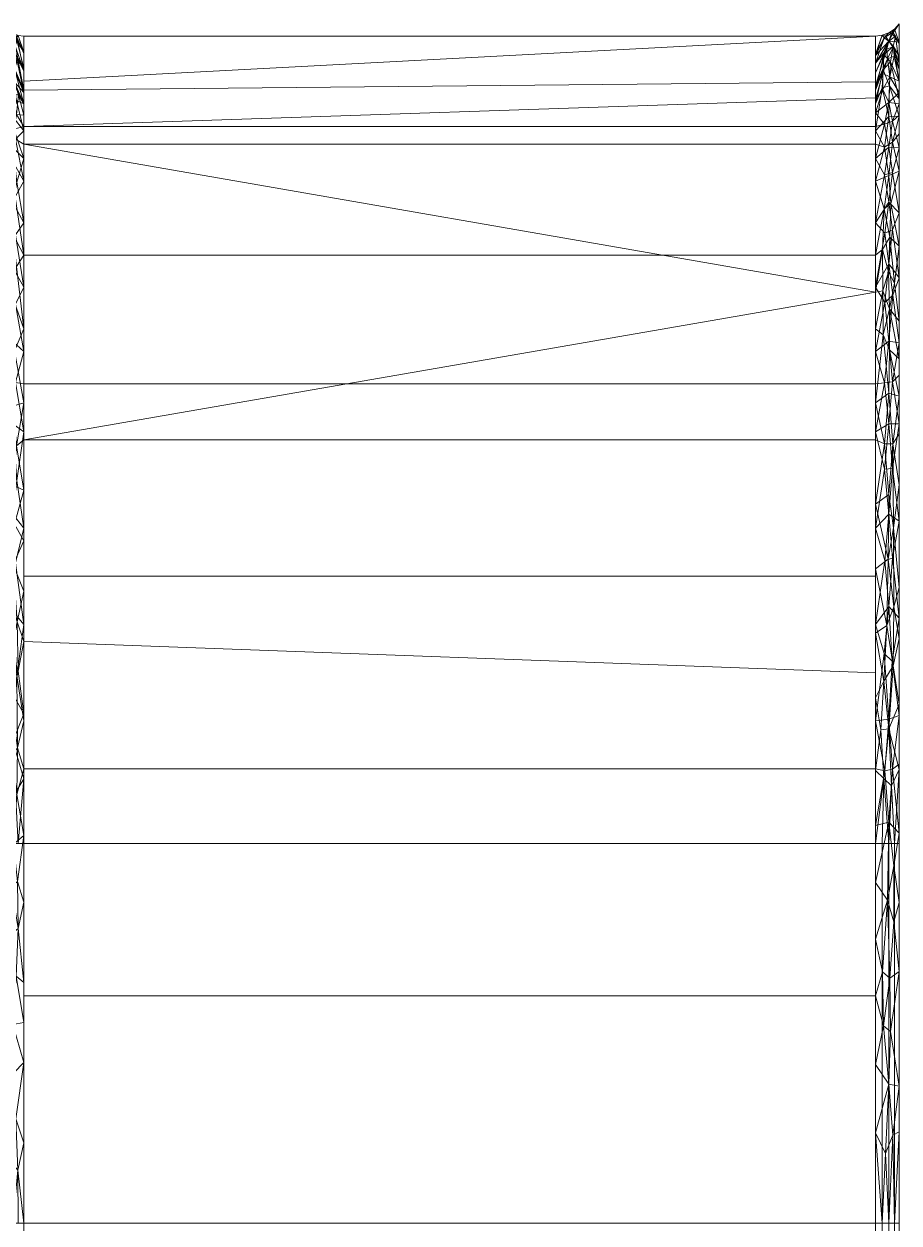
# Model space of a CAD drawing. Header units: millimetres. Extents: x 0 to 2179, y -898 to 6.
# Drawn here: x 31.9 to 78, y -58.8 to 4.4 of the extents above; entities that cross this region are included whole.
import ezdxf

# ---------------------------------------------------------------- set-up
doc = ezdxf.new("R2010")
doc.units = ezdxf.units.MM
doc.layers.add('I-FURN', color=7, linetype='Continuous', lineweight=5)

# ---------------------------------------------------------------- blocks, each defined once
blk = doc.blocks.new('FamilyGeomCombination_1076809-_3D_')
at = {"layer": 'I-FURN', "color": 253, "true_color": 0xa79f92}
mesh = blk.add_polyface(dxfattribs=at)
corners = [(31.862, -38.774, 159.64), (31.559, -38.774, 159.601), (31.276, -38.774, 159.488), (31.03, -38.774, 159.307), (30.838, -38.774, 159.071), (30.838, -17.217, 164.847), (30.838, -1.436, 180.627), (30.838, 4.34, 202.184), (31.03, 4.103, 202.184), (31.276, 3.923, 202.184), (31.559, 3.809, 202.184), (31.862, 3.771, 202.184), (31.862, -1.929, 180.912), (31.862, -17.502, 165.339), (30.838, -24.933, 162.779), (31.862, -28.138, 162.489), (31.862, -31.945, 161.469), (30.838, 0.631, 188.344), (31.862, 0.921, 191.548), (31.862, -0.504, 186.23), (30.838, -31.854, 160.925), (30.838, 2.485, 195.264), (31.862, 1.941, 195.355), (31.862, -35.359, 160.554), (30.838, 3.413, 198.724), (30.838, -35.314, 159.998), (31.862, 2.856, 198.77), (31.862, -9.715, 173.126), (30.838, -9.327, 172.737), (30.838, -5.382, 176.682), (31.276, -33.406, 159.827), (31.414, -36.088, 159.638), (31.276, 3.584, 196.816), (31.147, 3.92, 199.489), (31.214, -28.561, 160.689), (31.862, -22.82, 163.914), (31.214, 2.721, 191.971), (31.088, -35.609, 159.475), (31.485, 3.714, 199.036), (31.276, -0.481, 183.3), (31.862, -5.822, 177.019), (31.276, -19.89, 163.891), (31.276, -2.834, 179.134), (31.276, -6.673, 174.032), (31.276, -15.724, 166.244), (30.838, -13.272, 168.792), (31.862, -13.608, 169.233), (31.276, -10.024, 170.618), (31.295, 1.301, 187.484), (31.295, -24.073, 162.109), (31.562, -29.691, 160.582), (31.497, -27.096, 161.215), (31.862, -25.479, 163.202), (31.212, -26.243, 161.328), (31.042, -24.577, 161.737), (30.838, -21.075, 163.813), (31.087, -21.958, 162.797), (31.284, -30.942, 160.217), (30.838, -28.393, 161.852), (31.017, -30.205, 160.159), (31.368, -21.954, 162.991), (31.092, 3.353, 194.5), (31.448, 3.096, 194.233), (31.532, 2.553, 191.885), (31.862, 0.208, 188.889), (31.354, 2.055, 189.832), (30.838, 1.558, 191.804), (31.029, 2.262, 189.751), (31.036, 1.534, 187.579), (30.838, -0.403, 184.485), (31.14, 0.568, 185.369), (31.476, 0.37, 185.356), (31.862, -1.217, 183.571), (31.862, -20.161, 164.627), (31.098, -1.493, 181.124), (31.415, -1.656, 181.217), (31.862, -3.876, 178.965), (30.838, -3.409, 178.655), (31.862, -7.769, 175.072), (30.838, -7.354, 174.71), (31.473, -17.817, 165.085), (31.147, -17.733, 164.937), (30.838, -15.244, 166.819), (31.862, -15.555, 167.286), (31.862, -11.662, 171.179), (30.838, -11.299, 170.764), (31.405, -4.708, 176.549), (31.075, -4.025, 177.135), (31.473, -8.363, 172.339), (31.147, -8.241, 172.22), (31.363, -12.809, 168.345), (31.066, -13.804, 167.368), (31.078, -11.596, 169.077)]
mesh.append_faces([[corners[k] for k in face] for face in [(1, 23, 0), (8, 24, 7)]], dxfattribs={"vtx0": -1, "color": 253})
mesh.append_faces([[corners[k] for k in face] for face in [(23, 30, 16), (20, 37, 25), (22, 38, 26), (73, 80, 13), (82, 81, 5), (52, 49, 35), (58, 59, 20), (66, 67, 17), (69, 74, 6), (6, 74, 77), (29, 43, 79), (45, 91, 82), (13, 80, 83), (77, 87, 29)]], dxfattribs={"vtx0": -1, "vtx1": -1, "color": 253})
mesh.append_faces([[corners[k] for k in face] for face in [(65, 36, 63), (89, 79, 43), (37, 3, 25), (62, 63, 36), (34, 50, 57), (87, 77, 42), (20, 30, 37), (39, 70, 71), (61, 62, 36), (39, 71, 72), (31, 37, 30), (38, 10, 26), (90, 83, 44), (32, 38, 22), (33, 38, 32), (89, 88, 47), (86, 78, 43), (34, 57, 59), (30, 23, 31), (23, 1, 31), (24, 32, 61), (32, 24, 33), (24, 8, 33), (49, 54, 56), (51, 15, 50), (48, 67, 65), (37, 31, 2), (38, 33, 9), (70, 68, 48), (68, 17, 67), (75, 42, 74), (60, 49, 56), (80, 81, 44), (42, 77, 74), (88, 89, 43), (87, 43, 29), (88, 84, 47), (44, 83, 80), (92, 47, 90), (65, 67, 36), (49, 52, 51), (53, 49, 51), (57, 16, 30), (51, 50, 34), (53, 51, 34), (58, 53, 34), (54, 49, 53), (58, 54, 53), (41, 60, 56), (14, 56, 54), (55, 41, 56), (16, 57, 50), (59, 58, 34), (59, 30, 20), (30, 59, 57), (60, 41, 73), (35, 49, 60), (62, 61, 32), (61, 36, 66), (32, 22, 62), (22, 63, 62), (64, 48, 65), (65, 63, 18), (48, 68, 67), (67, 66, 36), (70, 48, 71), (39, 69, 70), (39, 74, 69), (69, 68, 70), (64, 71, 48), (80, 73, 41), (75, 74, 39), (72, 75, 39), (75, 76, 42), (42, 86, 87), (81, 80, 41), (55, 81, 41), (81, 82, 44), (91, 92, 90), (76, 86, 42), (43, 87, 86), (78, 88, 43), (85, 89, 47), (91, 90, 44), (84, 90, 47), (82, 91, 44), (45, 92, 91), (85, 47, 92)]], dxfattribs={"vtx0": -1, "vtx1": -1, "vtx2": -1, "color": 253})
mesh.append_faces([[corners[k] for k in face] for face in [(38, 9, 10), (37, 2, 3), (56, 14, 55), (50, 15, 16), (33, 8, 9), (65, 18, 64), (81, 55, 5), (63, 22, 18)]], dxfattribs={"vtx0": -1, "vtx2": -1, "color": 253})
mesh.append_faces([[corners[k] for k in face] for face in [(90, 84, 46, 83), (71, 64, 19, 72), (88, 78, 27, 84), (89, 85, 28, 79)]], dxfattribs={"vtx0": -1, "vtx3": -1, "color": 253})
mesh.append_faces([[corners[k] for k in face] for face in [(40, 78, 86, 76), (21, 24, 61, 66), (1, 2, 31), (58, 14, 54), (73, 35, 60), (12, 76, 75), (52, 15, 51), (69, 17, 68), (72, 12, 75), (45, 85, 92)]], dxfattribs={"vtx1": -1, "vtx2": -1, "color": 253})
mesh.append_faces([[corners[k] for k in face] for face in [(10, 11, 26), (3, 4, 25)]], dxfattribs={"vtx2": -1, "color": 253})
mesh = blk.add_polyface(dxfattribs=at)
corners = [(31.862, 3.771, 495.611), (31.559, 3.809, 495.611), (31.276, 3.923, 495.611), (31.03, 4.103, 495.611), (30.838, 4.34, 495.611), (30.838, -0.464, 519.764), (30.838, -14.146, 540.239), (30.838, -34.621, 553.921), (30.838, -58.774, 558.725), (31.03, -58.774, 558.488), (31.276, -58.774, 558.308), (31.559, -58.774, 558.194), (31.862, -58.774, 558.156), (31.862, -34.839, 553.395), (31.862, -14.548, 539.837), (31.862, -0.99, 519.546), (30.838, 0.946, 512.674), (31.862, 1.39, 507.579), (31.862, 2.089, 504.066), (31.862, -41.865, 554.793), (30.838, -46.698, 556.323), (30.838, -50.243, 557.028), (30.838, 2.643, 504.143), (31.862, -50.319, 556.474), (31.862, 2.93, 499.839), (30.838, -54.508, 557.876), (30.838, 3.491, 499.877), (31.862, -54.547, 557.315), (30.838, -7.305, 530.002), (31.862, -7.769, 529.692), (31.862, -4.38, 524.619), (30.838, -24.384, 547.08), (31.862, -24.694, 546.616), (31.862, -19.621, 543.227), (31.276, 3.045, 506.066), (31.276, -48.319, 557.43), (31.414, 3.772, 498.87), (31.147, -55.508, 558.305), (31.862, 0.2, 513.562), (30.838, -40.659, 555.122), (31.341, 2.011, 510.837), (31.213, -43.531, 556.465), (31.24, 0.676, 515.591), (31.313, -38.807, 555.023), (31.511, 3.485, 502.112), (31.124, 3.78, 501.121), (31.067, -52.248, 558.115), (31.441, -53.28, 557.99), (30.838, 1.794, 508.408), (31.862, -46.092, 555.633), (30.838, -10.725, 535.121), (31.862, -11.159, 534.764), (30.838, -3.885, 524.883), (31.276, -4.997, 527.844), (31.862, -29.766, 550.006), (30.838, -29.502, 550.5), (30.838, -19.265, 543.66), (31.276, -21.426, 545.97), (31.276, -8.416, 532.96), (31.276, -12.319, 537.716), (31.276, -2.097, 522.418), (31.276, -31.968, 552.288), (31.276, -26.541, 549.388), (31.276, -16.67, 542.066), (31.047, 4.025, 498.417), (31.538, -55.981, 558.138), (31.862, 0.795, 510.571), (31.481, 2.532, 508.307), (31.123, 2.655, 508.651), (31.028, 2.143, 511.196), (31.058, 1.423, 513.686), (30.838, 0.241, 516.219), (31.354, 1.335, 513.298), (31.862, -0.395, 516.554), (31.464, -0.357, 518.145), (31.569, 0.67, 515.176), (31.087, -0.173, 518.263), (30.838, 2.219, 506.275), (30.838, -2.175, 522.323), (31.056, -1.171, 520.761), (31.333, -1.141, 520.221), (30.838, -43.678, 555.722), (31.091, -46.034, 557.129), (31.442, -45.771, 556.866), (31.562, -43.263, 556.241), (31.523, -40.773, 555.56), (31.862, -38.352, 554.094), (31.201, -41.063, 555.801), (30.838, -37.64, 554.521), (31.105, -36.168, 554.214), (31.023, -39.114, 555.343), (31.486, -36.202, 554.005), (31.862, -48.206, 556.054), (31.862, -32.303, 551.7), (31.526, -33.729, 552.975), (31.221, -34.14, 553.301), (31.232, 3.447, 503.526), (31.321, -50.866, 557.783), (30.838, -5.595, 527.442), (31.862, -6.074, 527.155), (30.838, -21.824, 545.37), (31.862, -22.157, 544.921), (31.414, -6.698, 530.407), (31.087, -6.112, 529.872), (30.838, -9.015, 532.561), (31.862, -9.464, 532.228), (31.414, -10.36, 535.344), (31.087, -9.723, 534.869), (30.838, -12.436, 537.68), (31.862, -12.853, 537.301), (31.862, -2.685, 522.082), (31.147, -3.408, 525.205), (31.486, -3.928, 525.798), (30.838, -32.062, 552.211), (31.862, -27.23, 548.311), (31.414, -23.978, 547.687), (31.087, -23.231, 547.417), (30.838, -26.943, 548.79), (31.147, -29.18, 550.977), (31.486, -29.942, 551.182), (31.862, -17.084, 541.532), (31.414, -14.487, 539.898), (31.087, -13.807, 539.488), (30.838, -16.705, 541.95), (31.147, -18.947, 544.14), (31.486, -19.655, 544.489)]
mesh.append_faces([[corners[k] for k in face] for face in [(1, 24, 0), (9, 25, 8)]], dxfattribs={"vtx0": -1, "color": 253})
mesh.append_faces([[corners[k] for k in face] for face in [(48, 68, 77), (49, 83, 92), (4, 64, 3), (12, 65, 11), (5, 76, 71), (66, 72, 38), (78, 79, 5), (13, 91, 86), (81, 87, 39), (93, 94, 13), (15, 80, 110), (7, 95, 113), (14, 121, 120), (123, 122, 6)]], dxfattribs={"vtx0": -1, "vtx1": -1, "color": 253})
mesh.append_faces([[corners[k] for k in face] for face in [(37, 25, 9), (87, 43, 90), (36, 24, 1), (80, 76, 79), (111, 112, 60), (79, 78, 60), (34, 67, 18), (72, 66, 40), (46, 47, 97), (64, 26, 45), (122, 123, 63), (35, 82, 21), (36, 44, 24), (84, 87, 41), (45, 96, 44), (125, 120, 63), (87, 81, 41), (65, 27, 47), (67, 68, 40), (113, 95, 61), (103, 104, 58), (93, 119, 94), (124, 125, 63), (68, 69, 40), (69, 72, 40), (46, 25, 37), (84, 41, 83), (45, 44, 36), (47, 46, 37), (72, 42, 75), (70, 72, 69), (82, 83, 41), (85, 87, 84), (70, 71, 42), (110, 80, 60), (85, 86, 43), (94, 95, 91), (36, 2, 64), (34, 18, 44), (34, 77, 68), (37, 10, 65), (35, 21, 46), (35, 92, 83), (103, 58, 102), (111, 98, 53), (102, 99, 53), (119, 114, 62), (116, 117, 62), (116, 62, 115), (124, 100, 57), (115, 101, 57), (107, 59, 106), (58, 105, 102), (122, 63, 121), (59, 109, 106), (60, 78, 111), (62, 118, 119), (62, 117, 118), (63, 123, 124), (36, 64, 45), (37, 65, 47), (68, 67, 34), (66, 67, 40), (48, 69, 68), (70, 69, 16), (70, 42, 72), (73, 75, 74), (76, 74, 42), (38, 72, 75), (15, 74, 80), (74, 75, 42), (71, 76, 42), (76, 5, 79), (34, 96, 22), (80, 79, 60), (112, 110, 60), (76, 80, 74), (83, 82, 35), (81, 82, 41), (49, 84, 83), (85, 84, 19), (85, 43, 87), (88, 90, 89), (91, 89, 43), (39, 87, 90), (7, 89, 95), (89, 90, 43), (86, 91, 43), (91, 13, 94), (35, 97, 23), (95, 94, 61), (118, 113, 61), (91, 95, 89), (22, 96, 45), (34, 44, 96), (23, 97, 47), (35, 46, 97), (103, 102, 53), (106, 105, 58), (98, 103, 53), (107, 106, 58), (121, 109, 59), (104, 107, 58), (107, 108, 59), (112, 111, 53), (99, 112, 53), (116, 115, 57), (114, 115, 62), (100, 116, 57), (119, 118, 61), (119, 61, 94), (122, 121, 59), (120, 121, 63), (108, 122, 59), (125, 124, 57), (101, 125, 57)]], dxfattribs={"vtx0": -1, "vtx1": -1, "vtx2": -1, "color": 253})
mesh.append_faces([[corners[k] for k in face] for face in [(44, 18, 24), (46, 21, 25), (64, 2, 3), (65, 10, 11), (89, 7, 88), (34, 22, 77), (69, 48, 16), (70, 16, 71), (35, 23, 92), (84, 49, 19), (85, 19, 86), (122, 108, 6)]], dxfattribs={"vtx0": -1, "vtx2": -1, "color": 253})
mesh.append_faces([[corners[k] for k in face] for face in [(111, 78, 52, 98), (119, 93, 54, 114), (103, 98, 28, 104), (112, 99, 30, 110), (116, 100, 31, 117), (125, 101, 33, 120)]], dxfattribs={"vtx0": -1, "vtx3": -1, "color": 253})
mesh.append_faces([[corners[k] for k in face] for face in [(9, 10, 37), (51, 105, 106, 109), (1, 2, 36), (4, 26, 64), (12, 27, 65), (17, 18, 67, 66), (20, 21, 82, 81), (26, 22, 45), (27, 23, 47), (50, 108, 107, 104), (29, 99, 102, 105), (15, 73, 74), (32, 101, 115, 114), (14, 109, 121), (73, 38, 75), (88, 39, 90), (55, 113, 118, 117), (56, 100, 124, 123)]], dxfattribs={"vtx1": -1, "vtx2": -1, "color": 253})
mesh = blk.add_polyface(dxfattribs=at)
corners = [(77.968, -38.774, 159.002), (77.724, -38.774, 159.269), (77.425, -38.774, 159.471), (77.086, -38.774, 159.597), (76.727, -38.774, 159.64), (76.727, -17.502, 165.339), (76.727, -1.929, 180.912), (76.727, 3.771, 202.184), (77.086, 3.814, 202.184), (77.425, 3.94, 202.184), (77.724, 4.142, 202.184), (77.968, 4.409, 202.184), (77.968, -1.377, 180.593), (77.968, -17.183, 164.787), (76.727, -31.092, 161.698), (77.968, -27.978, 161.894), (77.968, -34.875, 160.046), (77.968, 2.32, 194.387), (76.727, 0.921, 191.548), (76.727, 2.742, 198.343), (76.727, -34.933, 160.669), (77.968, 3.364, 198.286), (77.425, -32.737, 159.899), (77.425, 3.511, 196.147), (77.58, -35.741, 159.486), (77.259, 3.759, 199.163), (76.727, -9.715, 173.126), (77.968, -9.28, 172.69), (77.968, -13.231, 168.738), (76.727, -24.297, 163.519), (77.968, 0.471, 187.49), (77.425, -15.044, 166.669), (77.425, -20.389, 163.63), (77.325, -27.282, 161.094), (77.521, 2.413, 190.665), (76.727, -0.504, 186.23), (77.425, -0.465, 183.292), (77.425, -3.575, 177.987), (77.462, -10.598, 170.055), (77.171, -35.347, 159.711), (77.656, 3.947, 198.737), (76.727, -13.608, 169.233), (77.483, -6.817, 173.796), (77.968, -5.328, 176.641), (76.727, -5.822, 177.019), (77.968, -22.58, 163.341), (77.968, -31.427, 160.97), (77.664, -29.42, 160.351), (77.692, -26.313, 161.146), (77.395, -23.795, 162.199), (77.968, -25.279, 162.617), (77.683, -22.145, 162.658), (77.968, -19.881, 164.064), (76.727, 1.831, 194.946), (77.16, 2.807, 192.887), (77.127, 1.986, 189.807), (77.465, 1.142, 186.919), (76.727, 0.208, 188.889), (77.968, -15.207, 166.763), (77.209, -17.707, 165.132), (77.634, -17.715, 164.874), (76.727, -20.899, 164.429), (77.169, -30.221, 160.441), (77.011, -32.782, 160.037), (76.727, -27.695, 162.608), (77.658, 3.215, 193.581), (77.781, 3.766, 196.137), (77.968, 1.395, 190.939), (76.727, -1.217, 183.571), (77.968, -0.453, 184.041), (77.624, -1.819, 180.522), (77.197, -2.074, 180.516), (77.968, -3.352, 178.617), (76.727, -3.876, 178.965), (77.968, -11.255, 170.714), (76.727, -11.662, 171.179), (77.107, -9.658, 171.097), (77.09, -7.467, 173.311), (77.192, -5.331, 175.769), (77.126, -11.971, 169.075), (77.461, -12.766, 168.278), (76.727, -7.769, 175.072), (77.418, -8.66, 171.897), (77.724, -9.244, 171.044), (77.54, -5.052, 175.861), (76.727, -15.555, 167.286), (77.968, -7.304, 174.666), (77.087, 1.05, 187.091)]
mesh.append_faces([[corners[k] for k in face] for face in [(13, 60, 58), (4, 39, 3), (11, 40, 10), (52, 60, 13), (61, 49, 29), (5, 59, 61), (14, 63, 20), (64, 62, 14), (17, 66, 21), (67, 65, 17), (69, 56, 30), (12, 70, 69), (58, 80, 28)]], dxfattribs={"vtx0": -1, "vtx1": -1, "color": 253})
mesh.append_faces([[corners[k] for k in face] for face in [(47, 33, 48), (52, 51, 60), (39, 22, 24), (33, 29, 49), (39, 20, 63), (40, 21, 66), (16, 1, 24), (14, 62, 63), (17, 65, 66), (55, 18, 54), (23, 25, 40), (34, 30, 56), (24, 22, 16), (36, 70, 71), (19, 8, 25), (19, 25, 23), (54, 34, 55), (82, 77, 42), (60, 51, 32), (59, 85, 31), (22, 39, 63), (23, 40, 66), (15, 47, 48), (32, 61, 59), (87, 36, 68), (46, 22, 47), (69, 70, 36), (53, 23, 54), (60, 32, 59), (56, 69, 36), (70, 72, 37), (38, 82, 83), (37, 73, 71), (2, 39, 24), (9, 40, 25), (75, 76, 79), (84, 42, 78), (86, 83, 42), (62, 47, 22), (49, 48, 33), (51, 50, 48), (62, 64, 33), (51, 49, 32), (48, 49, 51), (80, 58, 31), (65, 54, 23), (56, 55, 34), (87, 57, 55), (65, 67, 34), (71, 68, 36), (87, 55, 56), (31, 58, 60), (49, 61, 32), (31, 60, 59), (47, 62, 33), (22, 63, 62), (54, 65, 34), (23, 66, 65), (71, 70, 37), (78, 73, 37), (42, 77, 78), (83, 74, 38), (76, 82, 38), (76, 26, 77), (76, 38, 79), (78, 37, 84), (78, 77, 81), (80, 79, 38), (80, 31, 79), (38, 28, 80), (77, 82, 76), (84, 86, 42), (42, 83, 82), (72, 84, 37), (36, 87, 56), (85, 79, 31)]], dxfattribs={"vtx0": -1, "vtx1": -1, "vtx2": -1, "color": 253})
mesh.append_faces([[corners[k] for k in face] for face in [(39, 2, 3), (40, 9, 10), (38, 74, 28), (47, 15, 46), (54, 18, 53), (71, 6, 68), (70, 12, 72), (77, 26, 81)]], dxfattribs={"vtx0": -1, "vtx2": -1, "color": 253})
mesh.append_faces([[corners[k] for k in face] for face in [(84, 72, 43, 86), (87, 68, 35, 57), (51, 52, 45, 50), (78, 81, 44, 73)]], dxfattribs={"vtx0": -1, "vtx3": -1, "color": 253})
mesh.append_faces([[corners[k] for k in face] for face in [(8, 9, 25), (4, 20, 39), (1, 2, 24), (11, 21, 40), (5, 85, 59), (75, 26, 76), (41, 75, 79, 85), (73, 6, 71), (46, 16, 22), (50, 15, 48), (53, 19, 23), (57, 18, 55), (64, 29, 33), (67, 30, 34), (27, 74, 83, 86)]], dxfattribs={"vtx1": -1, "vtx2": -1, "color": 253})
mesh.append_faces([[corners[k] for k in face] for face in [(16, 0, 1), (19, 7, 8)]], dxfattribs={"vtx2": -1, "color": 253})
mesh = blk.add_polyface(dxfattribs=at)
corners = [(77.968, 4.409, 202.184), (77.724, 4.142, 202.184), (77.425, 3.94, 202.184), (77.086, 3.814, 202.184), (76.727, 3.771, 202.184), (76.727, 3.771, 495.611), (77.086, 3.814, 495.611), (77.425, 3.94, 495.611), (77.724, 4.142, 495.611), (77.968, 4.409, 495.611)]
mesh.append_faces([[corners[k] for k in face] for face in [(0, 1, 8, 9)]], dxfattribs={"vtx1": -1, "color": 253})
mesh.append_faces([[corners[k] for k in face] for face in [(2, 3, 6, 7), (7, 8, 1, 2)]], dxfattribs={"vtx1": -1, "vtx3": -1, "color": 253})
mesh.append_faces([[corners[k] for k in face] for face in [(4, 5, 6, 3)]], dxfattribs={"vtx2": -1, "color": 253})
mesh = blk.add_polyface(dxfattribs=at)
corners = [(77.968, 4.409, 495.611), (77.724, 4.142, 495.611), (77.425, 3.94, 495.611), (77.086, 3.814, 495.611), (76.727, 3.771, 495.611), (76.727, -0.99, 519.546), (76.727, -14.548, 539.837), (76.727, -34.839, 553.395), (76.727, -58.774, 558.156), (77.086, -58.774, 558.199), (77.425, -58.774, 558.325), (77.724, -58.774, 558.527), (77.968, -58.774, 558.794), (77.968, -34.595, 553.984), (77.968, -14.097, 540.288), (77.968, -0.401, 519.79), (76.727, 1.879, 505.122), (77.968, 2.004, 507.701), (77.968, 3.453, 500.415), (77.968, -49.166, 556.883), (76.727, -46.806, 555.775), (76.727, -54.019, 557.21), (76.727, 2.825, 500.367), (77.968, -53.97, 557.838), (76.727, -7.769, 529.692), (77.968, -7.249, 530.039), (77.968, -3.825, 524.915), (76.727, -24.694, 546.616), (77.968, -24.346, 547.136), (77.968, -19.222, 543.712), (77.425, 3.511, 502.934), (77.58, 3.924, 499.284), (77.425, -51.451, 557.896), (77.259, -55.111, 558.144), (76.727, 0.444, 512.334), (77.968, -41.881, 555.434), (77.364, 2.57, 508.507), (77.968, 0.802, 513.746), (77.483, -45.866, 557.015), (76.727, -40.823, 554.585), (76.727, -4.38, 524.619), (77.425, -4.983, 527.852), (76.727, -19.621, 543.227), (77.425, -21.416, 545.983), (77.425, 0.274, 516.739), (77.425, -37.646, 554.659), (77.425, -2.082, 522.425), (77.425, -8.225, 532.73), (76.727, -11.159, 534.764), (77.968, -10.673, 535.164), (77.425, -16.658, 542.079), (77.425, -26.278, 549.249), (76.727, -29.766, 550.006), (77.968, -29.47, 550.56), (77.425, -32.23, 552.43), (77.425, -12.306, 537.727), (77.182, 3.67, 500.221), (76.727, 2.352, 502.744), (77.647, -54.147, 558.294), (77.968, -51.568, 557.361), (77.968, 2.729, 504.058), (77.67, 3.225, 506.048), (77.708, 2.705, 508.914), (77.481, 1.616, 512.636), (77.968, 1.403, 510.723), (77.323, 3.078, 505.679), (76.727, -50.412, 556.493), (77.154, -48.382, 557.348), (77.106, -45.537, 556.788), (77.367, -41.765, 555.945), (76.727, -43.815, 555.18), (77.522, -48.689, 557.564), (76.727, 1.162, 508.728), (77.968, -45.523, 556.158), (76.727, -6.074, 527.155), (77.968, -5.537, 527.477), (76.727, -22.157, 544.921), (77.968, -21.784, 545.424), (77.968, 0.2, 516.768), (76.727, -0.273, 515.94), (77.116, 0.952, 514.346), (77.118, 1.795, 511.409), (76.727, -37.831, 553.99), (77.968, -38.238, 554.709), (77.701, -39.95, 555.624), (77.699, -42.901, 556.47), (77.968, -2.113, 522.352), (77.623, -0.721, 519.657), (77.198, -0.865, 519.437), (76.727, -2.685, 522.082), (77.21, -3.545, 525.132), (77.633, -3.422, 525.367), (77.633, -6.439, 530.401), (77.22, -6.619, 530.281), (76.727, -9.464, 532.228), (77.968, -8.961, 532.601), (77.968, -16.659, 542), (76.727, -17.084, 541.532), (77.21, -19.046, 544.02), (77.633, -19.022, 544.284), (77.633, -23.736, 547.78), (77.22, -23.857, 547.601), (76.727, -27.23, 548.311), (77.968, -26.908, 548.848), (77.633, -34.863, 553.727), (77.22, -34.945, 553.528), (77.968, -32.033, 552.272), (76.727, -32.303, 551.7), (76.727, -12.853, 537.301), (77.21, -14.493, 539.892), (77.633, -14.443, 540.153), (77.968, -12.385, 537.726), (77.222, -10.268, 535.226), (77.639, -9.874, 535.091), (77.602, -29.161, 551.014), (77.185, -28.763, 550.566)]
mesh.append_faces([[corners[k] for k in face] for face in [(97, 109, 6), (83, 84, 35), (64, 63, 37), (34, 81, 72), (70, 69, 39), (35, 85, 73), (79, 80, 34), (5, 88, 79), (13, 104, 83), (89, 88, 5), (14, 110, 96), (82, 105, 7), (7, 105, 107), (111, 110, 14)]], dxfattribs={"vtx0": -1, "vtx1": -1, "color": 253})
mesh.append_faces([[corners[k] for k in face] for face in [(58, 59, 32), (44, 80, 79), (57, 30, 56), (98, 99, 50), (88, 89, 46), (61, 65, 36), (56, 30, 31), (31, 30, 18), (33, 58, 32), (58, 11, 23), (56, 3, 22), (109, 97, 50), (113, 95, 47), (99, 96, 50), (67, 71, 38), (45, 84, 83), (91, 86, 46), (90, 91, 46), (114, 103, 51), (21, 33, 32), (61, 36, 62), (18, 1, 31), (92, 93, 47), (67, 38, 68), (21, 9, 33), (60, 30, 61), (66, 32, 67), (63, 44, 37), (80, 44, 63), (17, 61, 62), (45, 39, 69), (105, 104, 54), (20, 67, 68), (90, 74, 41), (92, 75, 41), (100, 101, 51), (98, 76, 43), (100, 77, 43), (57, 65, 30), (88, 46, 87), (59, 71, 32), (84, 45, 69), (46, 89, 90), (55, 109, 110), (112, 108, 55), (47, 95, 92), (50, 97, 98), (107, 105, 54), (51, 103, 100), (83, 104, 45), (55, 108, 109), (110, 111, 55), (56, 31, 2), (58, 33, 10), (65, 61, 30), (63, 62, 36), (63, 64, 62), (81, 34, 80), (87, 78, 44), (71, 67, 32), (69, 68, 38), (69, 70, 68), (85, 35, 84), (105, 82, 45), (65, 72, 36), (71, 73, 38), (81, 80, 63), (63, 36, 81), (72, 81, 36), (45, 104, 105), (85, 84, 69), (69, 38, 85), (73, 85, 38), (88, 87, 44), (86, 87, 46), (79, 88, 44), (91, 90, 41), (75, 91, 41), (93, 92, 41), (74, 93, 41), (93, 94, 47), (47, 112, 113), (99, 98, 43), (77, 99, 43), (101, 100, 43), (76, 101, 43), (101, 102, 51), (54, 106, 114), (115, 107, 54), (104, 106, 54), (114, 115, 54), (110, 109, 50), (96, 110, 50), (55, 111, 113), (94, 112, 47), (55, 113, 112), (115, 114, 51), (102, 115, 51)]], dxfattribs={"vtx0": -1, "vtx1": -1, "vtx2": -1, "color": 253})
mesh.append_faces([[corners[k] for k in face] for face in [(58, 10, 11), (56, 2, 3), (33, 9, 10), (104, 13, 106), (56, 22, 57), (58, 23, 59), (61, 17, 60), (67, 20, 66), (87, 86, 15), (109, 108, 6)]], dxfattribs={"vtx0": -1, "vtx2": -1, "color": 253})
mesh.append_faces([[corners[k] for k in face] for face in [(91, 75, 26, 86), (99, 77, 29, 96), (115, 102, 52, 107), (114, 106, 53, 103), (113, 111, 49, 95)]], dxfattribs={"vtx0": -1, "vtx3": -1, "color": 253})
mesh.append_faces([[corners[k] for k in face] for face in [(19, 73, 71, 59), (1, 2, 31), (48, 108, 112, 94), (16, 72, 65, 57), (15, 78, 87), (42, 76, 98, 97), (24, 94, 93, 74), (27, 102, 101, 76), (60, 18, 30), (64, 17, 62), (66, 21, 32), (70, 20, 68), (78, 37, 44), (82, 39, 45), (40, 74, 90, 89), (25, 75, 92, 95), (28, 77, 100, 103)]], dxfattribs={"vtx1": -1, "vtx2": -1, "color": 253})
mesh.append_faces([[corners[k] for k in face] for face in [(3, 4, 22), (18, 0, 1), (11, 12, 23), (21, 8, 9)]], dxfattribs={"vtx2": -1, "color": 253})
mesh = blk.add_polyface(dxfattribs=at)
corners = [(76.727, -38.774, 159.64), (31.862, -38.774, 159.64), (31.862, -17.502, 165.339), (31.862, -1.929, 180.912), (31.862, 3.771, 202.184), (76.727, 3.771, 202.184), (76.727, -1.929, 180.912), (76.727, -17.502, 165.339), (76.727, -29.775, 162.051), (31.862, -28.138, 162.489), (76.727, -9.715, 173.126), (31.862, -9.715, 173.126), (76.727, 1.36, 193.185), (31.862, 0.921, 191.548)]
mesh.append_faces([[corners[k] for k in face] for face in [(12, 13, 4, 5)]], dxfattribs={"vtx0": -1, "color": 253})
mesh.append_faces([[corners[k] for k in face] for face in [(7, 2, 10)]], dxfattribs={"vtx0": -1, "vtx1": -1, "color": 253})
mesh.append_faces([[corners[k] for k in face] for face in [(3, 6, 10), (6, 3, 13, 12)]], dxfattribs={"vtx0": -1, "vtx2": -1, "color": 253})
mesh.append_faces([[corners[k] for k in face] for face in [(10, 2, 11, 3)]], dxfattribs={"vtx0": -1, "vtx3": -1, "color": 253})
mesh.append_faces([[corners[k] for k in face] for face in [(9, 2, 7, 8)]], dxfattribs={"vtx1": -1, "vtx3": -1, "color": 253})
mesh.append_faces([[corners[k] for k in face] for face in [(8, 0, 1, 9)]], dxfattribs={"vtx3": -1, "color": 253})
mesh = blk.add_polyface(dxfattribs=at)
corners = [(76.727, 3.771, 202.184), (31.862, 3.771, 202.184), (31.862, 3.771, 495.611), (76.727, 3.771, 495.611)]
mesh.append_faces([[corners[k] for k in face] for face in [(3, 0, 1, 2)]], dxfattribs={"color": 253})
mesh = blk.add_polyface(dxfattribs=at)
corners = [(76.727, 3.771, 495.611), (31.862, 3.771, 495.611), (31.862, -0.99, 519.546), (31.862, -14.548, 539.837), (31.862, -34.839, 553.395), (31.862, -58.774, 558.156), (76.727, -58.774, 558.156), (76.727, -34.839, 553.395), (76.727, -14.548, 539.837), (76.727, -0.99, 519.546), (76.727, 0.515, 511.98), (31.862, 1.39, 507.579), (76.727, -7.769, 529.692), (31.862, -7.769, 529.692), (31.862, -24.694, 546.616), (76.727, -24.694, 546.616), (31.862, -46.806, 555.775), (76.727, -46.806, 555.775)]
mesh.append_faces([[corners[k] for k in face] for face in [(11, 0, 1)]], dxfattribs={"vtx0": -1, "color": 253})
mesh.append_faces([[corners[k] for k in face] for face in [(16, 17, 7, 4), (2, 9, 10), (4, 7, 15, 14)]], dxfattribs={"vtx0": -1, "vtx2": -1, "color": 253})
mesh.append_faces([[corners[k] for k in face] for face in [(11, 2, 10, 0), (3, 14, 15, 8), (13, 3, 8, 12), (2, 13, 12, 9)]], dxfattribs={"vtx1": -1, "vtx3": -1, "color": 253})
mesh.append_faces([[corners[k] for k in face] for face in [(5, 6, 17, 16)]], dxfattribs={"vtx2": -1, "color": 253})
mesh = blk.add_polyface(dxfattribs=at)
corners = [(76.727, -848.469, 159.64), (31.862, -848.469, 159.64), (31.862, -38.774, 159.64), (76.727, -38.774, 159.64)]
mesh.append_faces([[corners[k] for k in face] for face in [(3, 0, 1, 2)]], dxfattribs={"color": 253})
mesh = blk.add_polyface(dxfattribs=at)
corners = [(77.968, -848.469, 159.002), (77.724, -848.469, 159.269), (77.425, -848.469, 159.471), (77.086, -848.469, 159.597), (76.727, -848.469, 159.64), (76.727, -38.774, 159.64), (77.086, -38.774, 159.597), (77.425, -38.774, 159.471), (77.724, -38.774, 159.269), (77.968, -38.774, 159.002)]
mesh.append_faces([[corners[k] for k in face] for face in [(0, 1, 8, 9)]], dxfattribs={"vtx1": -1, "color": 253})
mesh.append_faces([[corners[k] for k in face] for face in [(2, 3, 6, 7), (7, 8, 1, 2)]], dxfattribs={"vtx1": -1, "vtx3": -1, "color": 253})
mesh.append_faces([[corners[k] for k in face] for face in [(4, 5, 6, 3)]], dxfattribs={"vtx2": -1, "color": 253})

msp = doc.modelspace()

# ---------------------------------------------------------------- block references
at = {"layer": 'I-FURN', "color": 253, "true_color": 0xa79f92}
msp.add_blockref('FamilyGeomCombination_1076809-_3D_', (0, 0), dxfattribs=at)

doc.saveas('drawing.dxf')
